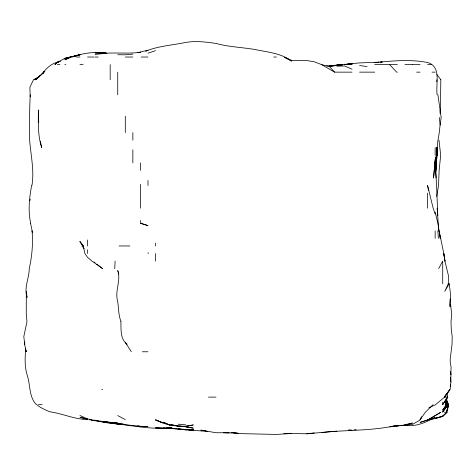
<?xml version="1.0" encoding="UTF-8"?>
<svg xmlns="http://www.w3.org/2000/svg" width="476" height="476" viewBox="0 0 476 476"><rect width="100%" height="100%" fill="white"/><g stroke="black" fill="none" stroke-linecap="round" stroke-linejoin="round"><path stroke-width="0.71" d="M435.611 170.39L435.683 162.834L435.564 170.39L436.986 147.721L435.808 164.208M24.633 342.155L24.591 344.213L26.245 351.77L26.239 350.395M30.696 223.298C27.947 210.814 29.274 197.897 31.66 185.509M446.583 399.18L446.452 404.671L442.71 410.02L446.452 404.671L446.583 399.18M437.325 147.721L437.379 155.277L437.498 147.721L436.433 162.834L437.438 147.721M435.29 162.149L435.433 157.342M30.208 94.819C29.577 109.92 29.274 125.051 29.655 140.164C30.773 155.253 34.427 170.343 31.946 185.509M450.272 388.713L450.415 384.685M434.356 169.706L434.57 164.208M448.273 283.755L449.225 283.755L444.798 291.312L448.273 283.755L448.576 276.199L444.917 261.08L443.787 253.524L439.134 230.854L440.276 238.411L437.896 223.298L435.153 212.112M437.039 155.277L437.379 147.721M114.734 268.642L115.109 261.08M450.391 384.197L450.272 386.387L451.016 382.002L450.54 377.194M440.354 113.371L440.824 79.706L436.897 74.577M436.534 151.844L436.272 155.277L436.617 151.844M436.748 149.095L436.849 147.721M449.445 306.425L450.177 298.868M436.712 81.765L436.908 79.706M436.76 150.47L437.039 147.721M435.302 169.022L435.558 166.957M25.734 348.337C25.02 357.024 24.514 365.985 26.983 374.445L27.055 374.695C30.291 383.852 28.911 394.425 34.611 402.666C38.645 407.093 44.375 409.384 49.724 411.788C62.534 413.495 74.482 419.356 87.513 419.588M435.254 168.724L435.552 166.517M435.748 165.041L436.046 162.834M440.151 125.051L441.175 117.489L437.89 94.819M435.826 171.741L436.676 162.834L435.778 171.723M446.185 399.18L448.386 404.671L445.268 404.671L445.887 401.238M436.7 196.499L438.521 185.509L439.14 170.39L440.675 155.277L438.997 140.164M444.411 412.234L447.006 412.234L442.71 416.078L435.153 418.404L442.71 416.589L446.97 412.234L448.654 404.671L446.399 412.234L448.511 404.671M447.137 393.682L447.726 397.115L444.846 397.115L445.131 395.74M434.273 162.834L436.325 155.277L437.962 140.164L439.271 132.608L440.086 125.051L439.336 117.489M445.268 404.671L447.44 397.115L442.71 404.671L447.726 397.115M29.869 200.622L30.315 199.248M421.76 416.643L420.04 420.07L412.484 424.408L400.114 425.681M444.846 397.115L446.06 394.598M420.992 417.898L420.04 419.79L425.36 412.234L433.041 404.671M438.664 268.642L442.71 261.08L442.71 283.755M449.778 389.558L444.405 397.115L450.189 389.558L449.778 389.558L444.655 397.115L435.54 404.671M442.71 412.234L447.476 405.255M447.446 405.255L442.71 411.645L448.386 404.671M40.424 75.398L34.611 79.706L35.676 79.706L42.168 73.536L43.352 72.977M404.927 425.3C415.834 427.061 425.865 422.414 435.153 417.327L429.763 419.79L435.153 418.582L442.71 416.078L446.97 412.234M35.676 79.706L42.168 74.107M428.126 419.79L440.853 412.234L427.597 420.076L420.04 422.438L428.126 419.79L427.597 420.046M34.611 79.706L37.128 78.356M64.837 58.346L70.549 57.203L64.837 58.346L57.281 62.368L54.907 64.587L57.281 62.38L60.03 61.344L57.281 62.38L58.655 61.969M43.352 73.066L42.168 73.673L44.089 72.144L42.168 73.857C46.583 67.759 52.384 62.713 60.03 61.487M428.858 407.861L435.153 404.933M39.02 76.993L33.481 79.706L29.887 87.263L30.208 96.878M145.912 51.039C158.538 46.023 172.473 45.16 185.759 42.447C195.779 40.65 206.019 42.007 215.991 43.435C228.682 46.94 241.867 47.297 254.767 49.474C267.345 52.181 280.989 52.961 291.562 61.142L284.636 57.376L291.562 60.398L306.675 60.529L314.237 61.749L321.568 64.587L334.586 72.144L352.02 72.144M145.912 51.087L147.971 50.283L137.665 52.568M72.4 57.031C81.955 53.306 92.415 52.086 102.626 52.414L95.069 52.527L102.626 52.378L106.749 53.217M147.971 53.187L155.527 50.658M64.837 58.56L69.597 57.031L77.207 55.757M79.956 54.437L72.4 56.62L79.956 54.901L70.49 57.031L64.837 59.839L72.4 56.531M185.759 426.234L193.315 424.949L185.759 426.294L178.202 426.246L170.646 424.562L178.202 426.115L185.759 426.425L183.694 426.27L193.315 428.132L182.326 426.282M398.739 425.746L395.99 426.103M400.114 425.52L401.488 425.288L400.114 425.425M341.131 64.932L342.536 64.7M341.268 64.932L342.72 64.7M138.355 52.598L140.414 52.277C127.83 53.99 115.168 52.259 102.626 53.491L106.749 53.514M73.084 56.43L75.143 56.114M342.202 64.671L329.35 66.039L342.202 64.653M336.907 431.131L306.675 433.797L291.562 433.487L284.005 433.642L291.562 433.487L276.449 434.421L238.66 433.582L231.104 432.416L237.976 433.196M306.675 433.797L314.237 432.94M354.084 429.84L356.143 429.608M403.553 425.062L412.484 423.027L404.927 425.145L389.808 426.865L397.365 425.288C372.66 431.018 346.927 429.81 321.794 432.482M326.601 65.968L342.72 64.635M391.183 426.532L393.932 426.288M132.858 54.139L125.301 54.799L117.739 54.728M102.626 53.437L95.069 54.074L101.941 53.794M342.518 64.706L329.35 66.348L342.405 64.748M378.819 62.249L374.695 62.57C392.278 60.916 410.08 59.107 427.597 62.493C441.805 66.616 435.492 84.068 437.141 94.819M380.877 62.094L382.252 61.987L380.193 62.112M338.971 65.182L336.907 65.331L344.463 64.266L352.02 64.587L349.961 64.557M395.99 425.919L397.365 425.818M347.932 64.504L352.02 64.242L344.463 64.468L359.582 62.903L378.819 62.195M164.458 428.174C148.726 428.828 133.274 425.883 117.739 423.979L123.236 424.223L110.182 423.354L89.661 419.79M348.587 64.296L344.463 64.474L346.528 64.504M229.039 432.809L215.991 432.72L200.872 430.137L202.937 430.393M349.961 430.054L348.587 430.108L352.02 430.072M336.907 66.212L344.463 65.932L352.02 69.193M344.463 64.415L348.587 64.272M165.148 428.162L155.527 427.787L163.084 428.293L172.02 428.049L163.084 428.168C178.018 428.091 192.828 430.649 207.744 431.363M123.236 424.062L117.739 424.146L110.182 423.104C122.79 424.181 135.333 426.204 147.971 426.674L140.414 426.389L137.665 425.836M193.315 429.87L185.759 429.882L178.202 428.953L185.759 429.81L193.315 429.882L189.192 429.59M76.6 57.031L79.956 57.031M87.513 57.031L94.111 57.031M95.069 57.031L98.199 57.031M125.301 57.031L132.858 57.031M141.217 57.031L147.971 57.031M273.76 57.031L276.449 57.031M57.281 64.587L59.905 64.587M64.837 64.587L65.795 64.587M79.956 64.587L83.098 64.587M374.695 64.587L389.326 64.587M389.808 64.587L397.365 64.587M404.927 64.587L412.389 64.587M420.04 64.587L412.484 64.635M427.597 64.587L431.708 64.587M359.582 72.144L374.695 72.144M397.365 72.144L396.621 72.144L389.808 64.801M416.613 72.144L420.04 72.144M432.047 72.144L435.153 72.144M440.217 79.706L440.824 79.706M140.842 223.298L140.414 223.298L147.971 225.612L140.842 223.298L140.414 220.501M119.03 245.967L129.894 245.967M142.378 351.77L147.971 351.77M101.852 389.558L102.626 389.558M208.428 397.115L215.991 397.115M38.491 404.671L42.168 404.671M229.039 432.72L223.547 432.69L237.976 433.249M102.626 53.491L106.749 53.538M172.02 427.912L166.523 428.079L170.646 427.972L167.207 427.686M193.315 430.018L185.759 429.519L193.315 430.042L188.508 429.596M180.951 426.056L170.646 425.55L163.084 422.164L169.956 424.973M178.202 424.164L185.759 424.866M191.941 429.59L193.315 429.751L178.202 429.287L166.523 427.865M204.311 430.56L205.686 430.726M166.523 427.817L170.646 428.382L166.576 427.817M359.582 65.504L367.139 66.592M97.128 420.576L98.502 420.778M99.877 420.986L101.251 421.195M103.316 421.504L104.69 421.712M106.065 421.92L117.739 422.991L102.626 421.772L90.851 419.79M93.843 420.076L95.069 420.266M185.759 426.669L189.299 427.347M91.66 419.79L87.513 418.945L79.956 415.488M87.513 419.076L79.956 417.339L87.513 419.207M321.794 64.712L329.35 66.485L334.586 72.144M169.956 425.068L163.084 423.206L155.527 419.79L162.399 422.617M155.527 420.04L162.399 422.64M117.739 415.584L125.301 419.606M96.812 264.126L102.626 268.642L91.969 261.08L87.513 257.314L84.912 253.524L83.199 245.967L79.956 241.647L83.27 245.967L79.956 241.719M94.099 261.925L95.069 262.77M81.872 245.967L84.222 248.549M125.729 342.726L127.027 344.213C120.029 338.9 121.16 329.344 120.892 321.544M131.322 351.77L125.581 342.726M446.19 399.007L448.654 404.671M147.971 252.661L148.328 253.524M435.153 214.027L433.148 208.179L427.597 185.509L428.448 190.317M118.78 274.075L117.739 270.535C120.999 279.959 115.495 289.337 117.12 298.868C118.988 306.383 117.983 314.291 121.005 321.544M446.774 403.297L447.089 404.671L446.488 399.18M40.448 141.539L41.704 147.721C37.717 135.505 38.3 122.594 38.36 109.932L38.734 122.302M30.553 223.298L32.564 232.913L32.041 230.854C33.201 243.45 31.975 256.302 29.262 268.642C29.161 278.311 23.806 287.552 27.055 297.369L26.323 291.312L26.251 313.987L26.983 321.544L23.8 336.657L24.746 344.213L24.74 342.155M445.048 261.08L443.787 253.524L444.917 261.08M449.225 283.755L450.189 291.312M435.415 170.39L435.165 162.834L436.593 185.509L437.777 215.735L437.194 208.179L438.735 230.854M435.165 162.834L436.123 177.953M450.272 291.925L450.742 306.425L450.504 304.253L451.736 313.987L451.022 321.544L451.248 329.1L452.2 336.657L452.039 344.213L450.189 359.326L450.272 362.992L451.081 366.889L450.873 374.445L450.528 371.732L450.974 374.445L450.689 382.002L450.534 379.253M437.855 230.854L438.384 238.411M435.332 162.834L435.79 170.39M446.315 399.18L446.452 404.671M442.71 402.155L442.71 404.106M442.71 416.078L442.71 416.589M435.153 147.721L435.153 155.277M435.153 230.854L435.153 238.411M427.597 193.066L427.597 208.179M155.527 243.057L155.527 245.967M155.527 253.524L155.527 261.08M147.971 180.499L147.971 185.509M140.414 162.834L140.414 170.39M140.414 184.408L140.414 208.179M132.858 132.608L132.858 140.164M132.858 149.803L132.858 162.834M125.301 116.221L125.301 132.608M117.739 72.144L117.739 94.819M110.182 64.587L110.182 79.706M87.513 239.958L87.513 245.967M87.513 249.686L87.513 253.524M440.24 109.932L440.187 113.371L440.24 109.932M434.933 162.834L433.553 177.953L434.933 162.834M44.803 71.329L43.572 72.144L44.786 71.329M352.02 63.683L345.154 64.468L352.02 63.683M342.405 64.706L336.907 65.028L342.405 64.712M193.315 429.745L191.257 429.566L193.315 429.751M110.182 422.486L102.626 421.665L110.182 422.551M106.749 53.354L103.316 52.788L106.749 53.354M105.374 53.615L102.626 53.08L105.374 53.615M106.065 53.532L102.626 52.693L106.065 53.538"/></g></svg>
